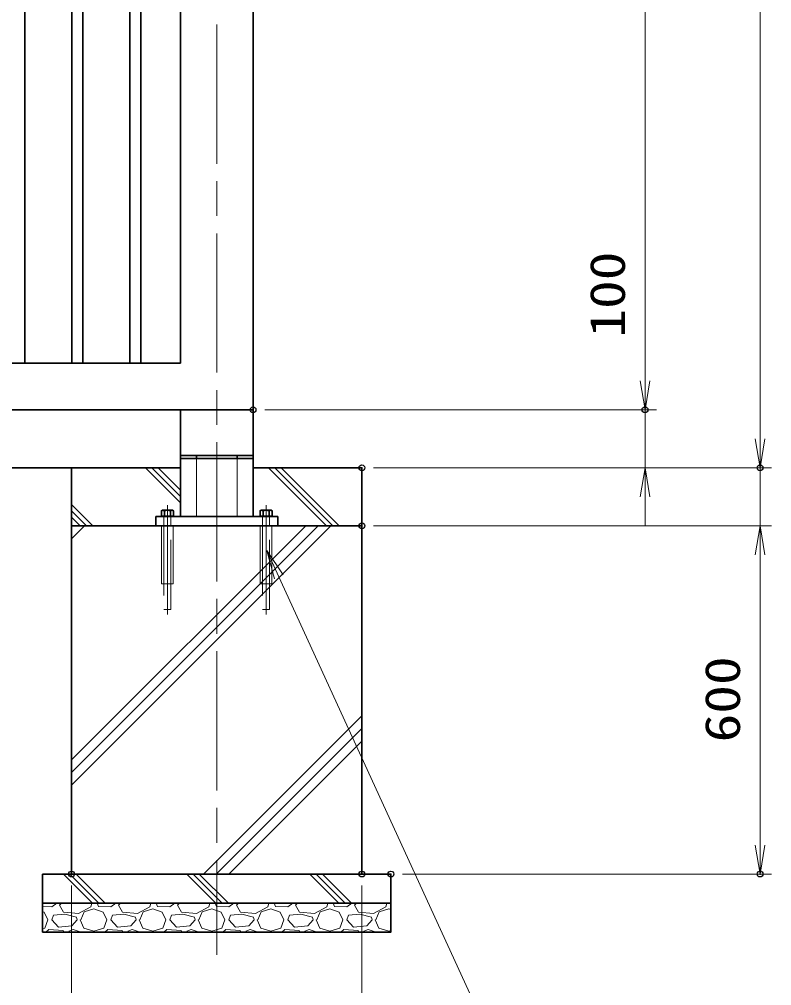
# Model space of a CAD drawing. Units: millimetres at full size. Extents: x -5940 to 5940, y -4200 to 4200.
# Drawn here: x -852 to 443, y -2321 to -656 of the extents above; entities that cross this region are included whole.
import ezdxf
from ezdxf.enums import TextEntityAlignment as Align

# ---------------------------------------------------------------- set-up
doc = ezdxf.new("R2010")
doc.units = ezdxf.units.MM
doc.header["$LTSCALE"] = 20
doc.header["$PDMODE"] = 32
doc.header["$PDSIZE"] = 10
doc.linetypes.add('DASHED', pattern=[7.5, 6, -1.5])
doc.linetypes.add('USER1', pattern=[18, 12, -1.5, 3, -1.5])
for name, color, linetype, lineweight in [('0-1_外形線', 7, 'Continuous', 35), ('0-2_隠れ線', 140, 'DASHED', 18), ('0-3_軸線', 200, 'USER1', 15), ('0-5_細線', 2, 'Continuous', 35), ('0-6_寸法線', 4, 'Continuous', 18), ('0-7_0', 7, 'Continuous', 18), ('0-E_ハッチング', 253, 'Continuous', 13)]:
    doc.layers.add(name, color=color, linetype=linetype, lineweight=lineweight)
doc.layers.add('0-8_Defpoints', color=7, linetype='Continuous')
doc.styles.add('ＭＳ ゴシック', font='')
doc.styles.get('ＭＳ ゴシック').set_extended_font_data('MS Gothic')

# ---------------------------------------------------------------- blocks, each defined once
blk = doc.blocks.new('_Open')
at = {"layer": '0-7_0'}
blk.add_line((-20, 3.333), (0, 0), dxfattribs=at)
blk.add_lwpolyline([(-20, -3.333), (0, 0), (-20, 0)], dxfattribs=at)
blk = doc.blocks.new('PROFSP005ACXU6')
at = {"layer": '0-1_外形線'}
for p, q in [((12, 166), (12, 0)), ((199.9, 103.9), (12, 103.9)), ((12, -166), (12, 0)), ((216, 0), (216, 180)), ((199.9, -103.9), (12, -103.9))]:
    blk.add_line(p, q, dxfattribs=at)
for points in [[(108, 207.8), (12, 207.8), (12, 166), (0, 166), (0, 0)], [(108, -207.8), (12, -207.8), (12, -166), (0, -166), (0, 0)], [(216, 180), (199.9, 207.8), (108, 207.8)], [(216, 0), (216, -180), (199.9, -207.8), (108, -207.8)]]:
    blk.add_lwpolyline(points, dxfattribs=at)
for centre, radius, start, end in [((124, 155.9), 92, 325.61587, 34.38413), ((-127.9, 0), 343.9, 342.41211, 17.58789), ((124, -155.9), 92, 325.61587, 34.38413)]:
    blk.add_arc(centre, radius, start, end, dxfattribs=at)
blk = doc.blocks.new('A$C7A822601')
at = {"layer": '0-7_0', "rotation": 90}
blk.add_blockref('PROFSP005ACXU6', (0, 0), dxfattribs=at)
blk = doc.blocks.new('S29')
at = {"layer": '0-6_寸法線'}
for points in [[(-13335920.1, 57425190.5), (-13349602.5, 57425190.5), (-13358268.8, 57444101.5), (-13358685.4, 57445010.6)], [(-13358117.3, 57444170.9), (-13358685.4, 57445010.6), (-13358420.3, 57444032.1)]]:
    blk.add_lwpolyline(points, dxfattribs=at)
at = {"layer": '0-6_寸法線', "color": 254, "style": 'ＭＳ ゴシック'}
for s, width, p in [('アンカ-ボルト', 0.75, (-13348342.5, 57427687.3)), ('M12×160\u3000ユニクロ', 0.9, (-13348534.5, 57425587.3))]:
    blk.add_text(s, height=1212, dxfattribs=dict(at, width=width)).set_placement(p, align=Align.BOTTOM_LEFT)

msp = doc.modelspace()

# ---------------------------------------------------------------- linework, layer by layer
at = {"layer": '0-1_外形線'}
for p, q in [((-449.8, 371.52), (-449.8, -1328.48)), ((-842.8, 291.52), (-842.8, -1248.48)), ((-761.8, 291.52), (-761.8, -1248.48)), ((-742.8, 291.52), (-742.8, -1248.48)), ((-661.8, 291.52), (-661.8, -1248.48)), ((-642.8, 291.52), (-642.8, -1248.48)), ((-574.8, 291.52), (-574.8, -1248.48)), ((-574.8, -1248.48), (-1429.8, -1248.48)), ((-449.8, -1328.48), (-1509.8, -1328.48)), ((-574.8, -1328.48), (-574.8, -1512.48)), ((-449.8, -1328.48), (-449.8, -1512.48)), ((-449.8, -1407.48), (-574.8, -1407.48)), ((-574.8, -1412.48), (-449.8, -1412.48)), ((-547.3, -1407.48), (-547.3, -1412.48)), ((-477.3, -1407.48), (-477.3, -1412.48)), ((-2262.3, -1428.48), (-574.8, -1428.48)), ((-449.8, -1428.48), (-262.3, -1428.48)), ((-407.3, -1512.48), (-617.3, -1512.48)), ((-617.3, -1512.48), (-617.3, -1528.48)), ((-407.3, -1512.48), (-407.3, -1528.48)), ((-617.3, -1528.48), (-407.3, -1528.48))]:
    msp.add_line(p, q, dxfattribs=at)
msp.add_lwpolyline([(-574.8, -1428.48), (-762.3, -1428.48), (-762.3, -1528.48), (-262.3, -1528.48), (-262.3, -1428.48), (-449.8, -1428.48)], dxfattribs=at)
for points in [[(-762.3, -1528.48), (-262.3, -1528.48), (-262.3, -2128.48), (-762.3, -2128.48)], [(-812.3, -2128.48), (-212.3, -2128.48), (-212.3, -2178.48), (-812.3, -2178.48)], [(-212.3, -2178.48), (-812.3, -2178.48), (-812.3, -2228.48), (-212.3, -2228.48)]]:
    msp.add_lwpolyline(points, close=True, dxfattribs=at)
at = {"layer": '0-2_隠れ線'}
for p, q in [((-547.3, -1512.48), (-547.3, -1412.48)), ((-477.3, -1512.48), (-477.3, -1412.48)), ((-603.3, -1512.48), (-603.3, -1528.48)), ((-591.3, -1512.48), (-591.3, -1528.48)), ((-433.3, -1512.48), (-433.3, -1528.48)), ((-421.3, -1512.48), (-421.3, -1528.48)), ((-603.3, -1528.48), (-603.3, -1672.48)), ((-591.3, -1672.48), (-591.3, -1528.48)), ((-437.3, -1528.48), (-437.3, -1628.48)), ((-421.3, -1672.48), (-421.3, -1528.48)), ((-417.3, -1628.48), (-417.3, -1528.48)), ((-437.3, -1628.48), (-417.3, -1628.48)), ((-603.3, -1672.48), (-591.3, -1672.48))]:
    msp.add_line(p, q, dxfattribs=at)
for points in [[(-607.3, -1528.48), (-607.3, -1628.48), (-587.3, -1628.48), (-587.3, -1528.48)], [(-433.3, -1528.48), (-433.3, -1672.48), (-421.3, -1672.48)]]:
    msp.add_lwpolyline(points, dxfattribs=at)
at = {"layer": '0-3_軸線'}
for p, q in [((-512.3, 415.44), (-512.3, -2267.84)), ((-597.3, -1493.14), (-597.3, -1681.02)), ((-427.3, -1493.14), (-427.3, -1681.02))]:
    msp.add_line(p, q, dxfattribs=at)
at = {"layer": '0-6_寸法線'}
for p, q in [((225.19, -1328.48), (225.19, 371.52)), ((423.28, -1428.48), (423.28, 371.52)), ((225.19, -1278.48), (225.19, -1228.48)), ((-429.8, -1328.48), (245.19, -1328.48)), ((-429.8, -1328.48), (245.19, -1328.48)), ((225.19, -1428.48), (225.19, -1328.48)), ((423.28, -1378.48), (423.28, -1328.48)), ((-242.3, -1428.48), (245.19, -1428.48)), ((-242.3, -1428.48), (443.28, -1428.48)), ((-242.3, -1428.48), (443.28, -1428.48)), ((423.28, -1528.48), (423.28, -1428.48)), ((225.19, -1478.48), (225.19, -1528.48)), ((-242.3, -1528.48), (443.28, -1528.48)), ((-242.3, -1528.48), (443.28, -1528.48)), ((423.28, -1528.48), (423.28, -2128.48)), ((423.28, -1578.48), (423.28, -1628.48)), ((-192.3, -2128.48), (443.28, -2128.48)), ((-762.3, -2148.48), (-762.3, -2583.41)), ((-262.3, -2148.48), (-262.3, -2583.41))]:
    msp.add_line(p, q, dxfattribs=at)
at = {"layer": '0-8_Defpoints'}
for p in [(-449.8, -1328.48), (225.19, -1328.48), (-262.3, -1428.48), (423.28, -1428.48), (-262.3, -1528.48), (-762.3, -2128.48), (-262.3, -2128.48), (-212.3, -2128.48), (423.28, -2128.48)]:
    msp.add_point(p, dxfattribs=at)
at = {"layer": '0-E_ハッチング'}
for p, q in [((-574.8, -1488.86), (-635.17, -1428.48)), ((-574.8, -1477.98), (-624.3, -1428.48)), ((-574.8, -1467.11), (-613.42, -1428.48)), ((-323.04, -1528.48), (-423.04, -1428.48)), ((-312.16, -1528.48), (-412.16, -1428.48)), ((-301.29, -1528.48), (-401.29, -1428.48)), ((-725.55, -1528.48), (-762.3, -1491.74)), ((-736.43, -1528.48), (-762.3, -1502.61)), ((-747.3, -1528.48), (-762.3, -1513.49)), ((-762.3, -1931.62), (-359.16, -1528.48)), ((-762.3, -1529.11), (-761.67, -1528.48)), ((-762.3, -1953.37), (-337.41, -1528.48)), ((-762.3, -1550.86), (-739.92, -1528.48)), ((-762.3, -1975.12), (-315.66, -1528.48)), ((-534.89, -2128.48), (-262.3, -1855.89)), ((-513.14, -2128.48), (-262.3, -1877.64)), ((-491.39, -2128.48), (-262.3, -1899.39)), ((-726.22, -2178.48), (-776.22, -2128.48)), ((-715.35, -2178.48), (-765.35, -2128.48)), ((-704.47, -2178.48), (-754.47, -2128.48)), ((-514.09, -2178.48), (-564.09, -2128.48)), ((-503.22, -2178.48), (-553.22, -2128.48)), ((-492.34, -2178.48), (-542.34, -2128.48)), ((-301.96, -2178.48), (-351.96, -2128.48)), ((-291.08, -2178.48), (-341.08, -2128.48)), ((-280.21, -2178.48), (-330.21, -2128.48)), ((-796.28, -2185.24), (-787.53, -2178.48)), ((-783.07, -2182.2), (-779.73, -2178.48)), ((-727.29, -2178.48), (-729.22, -2185.24)), ((-718.44, -2178.48), (-716.02, -2184.23)), ((-694.68, -2185.24), (-685.93, -2178.48)), ((-681.47, -2182.2), (-678.13, -2178.48)), ((-625.69, -2178.48), (-627.62, -2185.24)), ((-616.84, -2178.48), (-614.42, -2184.23)), ((-593.08, -2185.24), (-584.33, -2178.48)), ((-579.87, -2182.2), (-576.53, -2178.48)), ((-524.09, -2178.48), (-526.02, -2185.24)), ((-515.24, -2178.48), (-512.82, -2184.23)), ((-491.48, -2185.24), (-482.73, -2178.48)), ((-478.27, -2182.2), (-474.93, -2178.48)), ((-422.49, -2178.48), (-424.42, -2185.24)), ((-413.64, -2178.48), (-411.22, -2184.23)), ((-389.88, -2185.24), (-381.13, -2178.48)), ((-376.67, -2182.2), (-373.33, -2178.48)), ((-320.89, -2178.48), (-322.82, -2185.24)), ((-312.04, -2178.48), (-309.62, -2184.23)), ((-288.28, -2185.24), (-279.53, -2178.48)), ((-275.07, -2182.2), (-271.73, -2178.48)), ((-219.29, -2178.48), (-221.22, -2185.24)), ((-812.3, -2184.48), (-796.28, -2185.24)), ((-812.3, -2193.34), (-809.49, -2194.39)), ((-809.49, -2194.39), (-803.39, -2207.6)), ((-773.93, -2197.44), (-793.23, -2199.47)), ((-775.96, -2194.39), (-783.07, -2182.2)), ((-750.56, -2196.42), (-775.96, -2194.39)), ((-753.61, -2202.52), (-773.93, -2197.44)), ((-729.22, -2185.24), (-750.56, -2196.42)), ((-746.5, -2207.6), (-740.4, -2193.37)), ((-740.4, -2193.37), (-724.14, -2188.29)), ((-724.14, -2188.29), (-707.89, -2194.39)), ((-716.02, -2184.23), (-694.68, -2185.24)), ((-707.89, -2194.39), (-701.79, -2207.6)), ((-672.33, -2197.44), (-691.63, -2199.47)), ((-674.36, -2194.39), (-681.47, -2182.2)), ((-648.96, -2196.42), (-674.36, -2194.39)), ((-652.01, -2202.52), (-672.33, -2197.44)), ((-627.62, -2185.24), (-648.96, -2196.42)), ((-644.9, -2207.6), (-638.8, -2193.37)), ((-638.8, -2193.37), (-622.54, -2188.29)), ((-622.54, -2188.29), (-606.29, -2194.39)), ((-614.42, -2184.23), (-593.08, -2185.24)), ((-606.29, -2194.39), (-600.19, -2207.6)), ((-570.73, -2197.44), (-590.03, -2199.47)), ((-572.76, -2194.39), (-579.87, -2182.2)), ((-547.36, -2196.42), (-572.76, -2194.39)), ((-550.41, -2202.52), (-570.73, -2197.44)), ((-526.02, -2185.24), (-547.36, -2196.42)), ((-543.3, -2207.6), (-537.2, -2193.37)), ((-537.2, -2193.37), (-520.94, -2188.29)), ((-520.94, -2188.29), (-504.69, -2194.39)), ((-512.82, -2184.23), (-491.48, -2185.24)), ((-504.69, -2194.39), (-498.59, -2207.6)), ((-469.13, -2197.44), (-488.43, -2199.47)), ((-471.16, -2194.39), (-478.27, -2182.2)), ((-445.76, -2196.42), (-471.16, -2194.39)), ((-448.81, -2202.52), (-469.13, -2197.44)), ((-424.42, -2185.24), (-445.76, -2196.42)), ((-441.7, -2207.6), (-435.6, -2193.37)), ((-435.6, -2193.37), (-419.34, -2188.29)), ((-419.34, -2188.29), (-403.09, -2194.39)), ((-411.22, -2184.23), (-389.88, -2185.24)), ((-403.09, -2194.39), (-396.99, -2207.6)), ((-367.53, -2197.44), (-386.83, -2199.47)), ((-369.56, -2194.39), (-376.67, -2182.2)), ((-344.16, -2196.42), (-369.56, -2194.39)), ((-347.21, -2202.52), (-367.53, -2197.44)), ((-322.82, -2185.24), (-344.16, -2196.42)), ((-340.1, -2207.6), (-334, -2193.37)), ((-334, -2193.37), (-317.74, -2188.29)), ((-317.74, -2188.29), (-301.49, -2194.39)), ((-309.62, -2184.23), (-288.28, -2185.24)), ((-301.49, -2194.39), (-295.39, -2207.6)), ((-265.93, -2197.44), (-285.23, -2199.47)), ((-267.96, -2194.39), (-275.07, -2182.2)), ((-242.56, -2196.42), (-267.96, -2194.39)), ((-245.61, -2202.52), (-265.93, -2197.44)), ((-221.22, -2185.24), (-242.56, -2196.42)), ((-238.5, -2207.6), (-232.4, -2193.37)), ((-232.4, -2193.37), (-216.14, -2188.29)), ((-216.14, -2188.29), (-212.3, -2189.74)), ((-808.47, -2221.82), (-803.39, -2207.6)), ((-796.28, -2207.6), (-793.23, -2199.47)), ((-785.1, -2219.79), (-796.28, -2207.6)), ((-752.59, -2207.6), (-761.74, -2217.76)), ((-752.59, -2207.6), (-753.61, -2202.52)), ((-747.51, -2207.6), (-741.42, -2221.82)), ((-706.87, -2221.82), (-701.79, -2207.6)), ((-694.68, -2207.6), (-691.63, -2199.47)), ((-683.5, -2219.79), (-694.68, -2207.6)), ((-650.99, -2207.6), (-660.14, -2217.76)), ((-650.99, -2207.6), (-652.01, -2202.52)), ((-645.91, -2207.6), (-639.82, -2221.82)), ((-605.27, -2221.82), (-600.19, -2207.6)), ((-593.08, -2207.6), (-590.03, -2199.47)), ((-581.9, -2219.79), (-593.08, -2207.6)), ((-549.39, -2207.6), (-558.54, -2217.76)), ((-549.39, -2207.6), (-550.41, -2202.52)), ((-544.31, -2207.6), (-538.22, -2221.82)), ((-503.67, -2221.82), (-498.59, -2207.6)), ((-491.48, -2207.6), (-488.43, -2199.47)), ((-480.3, -2219.79), (-491.48, -2207.6)), ((-447.79, -2207.6), (-456.94, -2217.76)), ((-447.79, -2207.6), (-448.81, -2202.52)), ((-442.71, -2207.6), (-436.62, -2221.82)), ((-402.07, -2221.82), (-396.99, -2207.6)), ((-389.88, -2207.6), (-386.83, -2199.47)), ((-378.7, -2219.79), (-389.88, -2207.6)), ((-346.19, -2207.6), (-355.34, -2217.76)), ((-346.19, -2207.6), (-347.21, -2202.52)), ((-341.11, -2207.6), (-335.02, -2221.82)), ((-300.47, -2221.82), (-295.39, -2207.6)), ((-288.28, -2207.6), (-285.23, -2199.47)), ((-277.1, -2219.79), (-288.28, -2207.6)), ((-244.59, -2207.6), (-253.74, -2217.76)), ((-244.59, -2207.6), (-245.61, -2202.52)), ((-239.51, -2207.6), (-233.42, -2221.82)), ((-812.3, -2222.94), (-808.47, -2221.82)), ((-801.36, -2223.85), (-806.43, -2228.48)), ((-776.98, -2225.88), (-801.36, -2223.85)), ((-761.74, -2217.76), (-785.1, -2219.79)), ((-775.39, -2228.48), (-776.98, -2225.88)), ((-759.7, -2223.85), (-766.82, -2226.9)), ((-766.82, -2226.9), (-766.18, -2228.48)), ((-747.51, -2227.92), (-759.7, -2223.85)), ((-748.46, -2228.48), (-747.51, -2227.92)), ((-741.42, -2221.82), (-724.14, -2226.9)), ((-724.14, -2226.9), (-706.87, -2221.82)), ((-699.76, -2223.85), (-704.83, -2228.48)), ((-675.38, -2225.88), (-699.76, -2223.85)), ((-660.14, -2217.76), (-683.5, -2219.79)), ((-673.79, -2228.48), (-675.38, -2225.88)), ((-658.1, -2223.85), (-665.22, -2226.9)), ((-665.22, -2226.9), (-664.58, -2228.48)), ((-645.91, -2227.92), (-658.1, -2223.85)), ((-646.86, -2228.48), (-645.91, -2227.92)), ((-639.82, -2221.82), (-622.54, -2226.9)), ((-622.54, -2226.9), (-605.27, -2221.82)), ((-598.16, -2223.85), (-603.23, -2228.48)), ((-573.78, -2225.88), (-598.16, -2223.85)), ((-558.54, -2217.76), (-581.9, -2219.79)), ((-572.19, -2228.48), (-573.78, -2225.88)), ((-556.5, -2223.85), (-563.62, -2226.9)), ((-563.62, -2226.9), (-562.98, -2228.48)), ((-544.31, -2227.92), (-556.5, -2223.85)), ((-545.26, -2228.48), (-544.31, -2227.92)), ((-538.22, -2221.82), (-520.94, -2226.9)), ((-520.94, -2226.9), (-503.67, -2221.82)), ((-496.56, -2223.85), (-501.63, -2228.48)), ((-472.18, -2225.88), (-496.56, -2223.85)), ((-456.94, -2217.76), (-480.3, -2219.79)), ((-470.59, -2228.48), (-472.18, -2225.88)), ((-454.9, -2223.85), (-462.02, -2226.9)), ((-462.02, -2226.9), (-461.38, -2228.48)), ((-442.71, -2227.92), (-454.9, -2223.85)), ((-443.66, -2228.48), (-442.71, -2227.92)), ((-436.62, -2221.82), (-419.34, -2226.9)), ((-419.34, -2226.9), (-402.07, -2221.82)), ((-394.96, -2223.85), (-400.03, -2228.48)), ((-370.58, -2225.88), (-394.96, -2223.85)), ((-355.34, -2217.76), (-378.7, -2219.79)), ((-368.99, -2228.48), (-370.58, -2225.88)), ((-353.3, -2223.85), (-360.42, -2226.9)), ((-360.42, -2226.9), (-359.78, -2228.48)), ((-341.11, -2227.92), (-353.3, -2223.85)), ((-342.06, -2228.48), (-341.11, -2227.92)), ((-335.02, -2221.82), (-317.74, -2226.9)), ((-317.74, -2226.9), (-300.47, -2221.82)), ((-293.36, -2223.85), (-298.43, -2228.48)), ((-268.98, -2225.88), (-293.36, -2223.85)), ((-253.74, -2217.76), (-277.1, -2219.79)), ((-267.39, -2228.48), (-268.98, -2225.88)), ((-251.7, -2223.85), (-258.82, -2226.9)), ((-258.82, -2226.9), (-258.18, -2228.48)), ((-239.51, -2227.92), (-251.7, -2223.85)), ((-240.46, -2228.48), (-239.51, -2227.92)), ((-233.42, -2221.82), (-216.14, -2226.9)), ((-216.14, -2226.9), (-212.3, -2225.77))]:
    msp.add_line(p, q, dxfattribs=at)

# ---------------------------------------------------------------- block references
at = {"layer": '0-5_細線', "xscale": 0.05, "yscale": 0.05}
for p in [(-597.3, -1512.48), (-427.3, -1512.48)]:
    msp.add_blockref('A$C7A822601', p, dxfattribs=at)
at = {"layer": '0-6_寸法線', "xscale": 2.5, "yscale": 2.5}
for p, rotation in [((225.19, -1328.48), 270), ((225.19, -1328.48), 270), ((423.28, -1428.48), 270), ((423.28, -1428.48), 270), ((225.19, -1428.48), 90), ((423.28, -1528.48), 90), ((423.28, -1528.48), 90), ((423.28, -2128.48), 270)]:
    msp.add_blockref('_Open', p, dxfattribs=dict(at, rotation=rotation))
at = {"layer": '0-6_寸法線', "xscale": 0.05, "yscale": 0.05}
msp.add_blockref('S29', (667507.99, -2873821.65), dxfattribs=at)

# ---------------------------------------------------------------- texts
at = {"layer": '0-6_寸法線', "color": 254, "style": 'ＭＳ ゴシック', "width": 1.2}
for s, p in [('100', (208.85, -1204.27)), ('600', (406.94, -1901.68))]:
    msp.add_text(s, height=60.56, rotation=90, dxfattribs=at).set_placement(p, align=Align.BOTTOM_LEFT)

doc.saveas('drawing.dxf')
